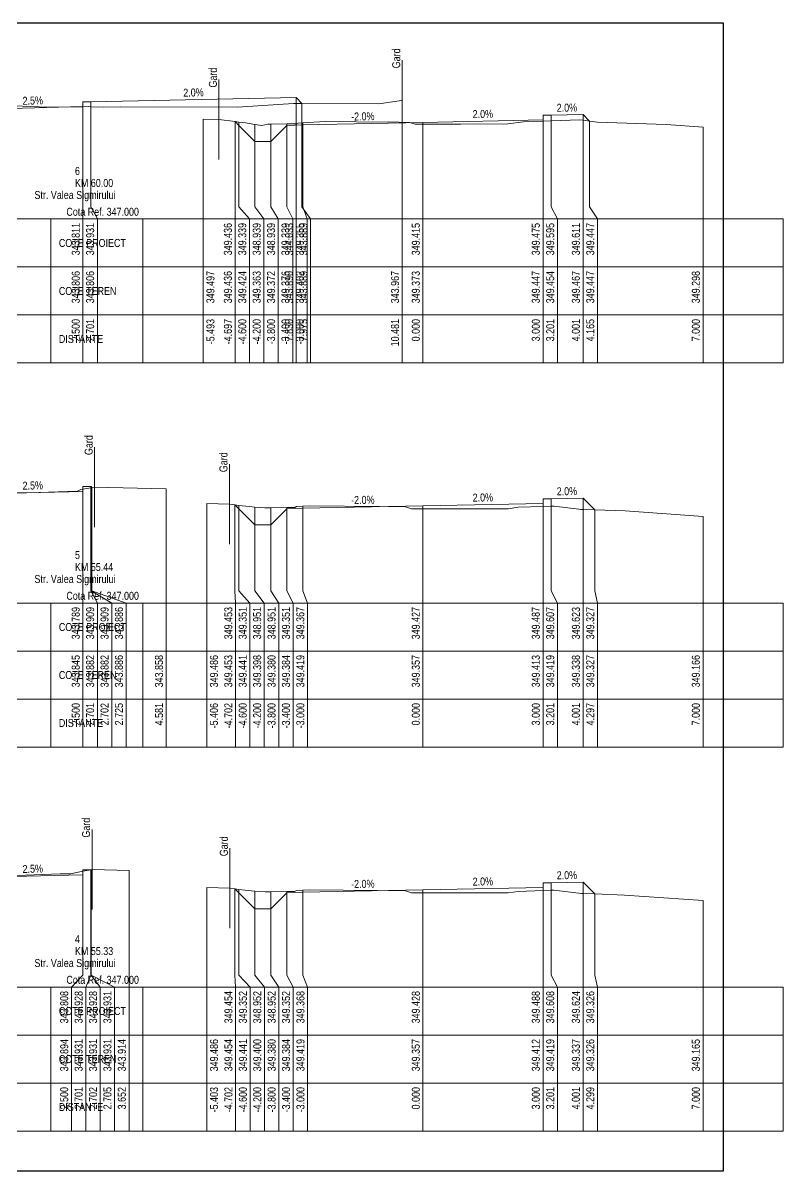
# Model space of a CAD drawing. Extents: x 1 to 634, y 0 to 594.
# Drawn here: x 67 to 86, y 0 to 28.7 of the extents above; entities that cross this region are included whole.
import ezdxf
from ezdxf.enums import TextEntityAlignment as Align

# ---------------------------------------------------------------- set-up
doc = ezdxf.new("R2010")
doc.units = 0
doc.header["$MEASUREMENT"] = 0
doc.layers.add('ARD-No Plot', color=1, linetype='Continuous', lineweight=0, plot=False)
for name, color, linetype, lineweight in [('Cartus', 7, 'Continuous', 0), ('DESIGN-TEXT', 7, 'Continuous', 0), ('EXISTING-TEXT', 7, 'Continuous', 0), ('LINES', 7, 'Continuous', 0), ('Text', 7, 'Continuous', 0), ('X-RL', 7, 'Continuous', 0), ('XPLOT-DESIGN', 5, 'Continuous', 0), ('XPLOT-EXISTING', 3, 'Continuous', 0), ('XPLOT-GRADE', 7, 'Continuous', 0), ('XPLOT-KM', 7, 'Continuous', 0), ('XPLOT-TITLE', 7, 'Continuous', 0)]:
    doc.layers.add(name, color=color, linetype=linetype, lineweight=lineweight)
doc.styles.add('$0$$0$Arial', font='arial.ttf', dxfattribs={"width": 0.8})
doc.styles.add('$1$$0$Arial', font='arial.ttf', dxfattribs={"width": 0.8})

# ---------------------------------------------------------------- blocks, each defined once
blk = doc.blocks.new('$0$$0$A3_TRANSV_ALIN_TIRENA')
at = {"layer": ''}
blk.add_lwpolyline([(0, 0), (0, 287), (345, 287), (345, 0)], close=True, dxfattribs=at)

msp = doc.modelspace()

# ---------------------------------------------------------------- linework, layer by layer
at = {"layer": 'LINES'}
for p, q in [((76.481, 27.767), (76.481, 25.767)), ((71.899, 27.285), (71.899, 25.285)), ((68.701, 24.1), (68.701, 26.731)), ((68.701, 24.1), (68.701, 26.731)), ((68.701, 24.1), (68.701, 26.731)), ((73.83, 24.1), (73.83, 26.833)), ((73.83, 24.1), (73.83, 26.833)), ((73.83, 24.1), (73.83, 26.833)), ((76.481, 24.1), (76.481, 26.767)), ((76.481, 24.1), (76.481, 26.767)), ((68.5, 24.1), (68.5, 26.611)), ((68.5, 24.1), (68.5, 26.611)), ((68.5, 24.1), (68.5, 26.611)), ((73.975, 24.1), (73.975, 26.689)), ((73.975, 24.1), (73.975, 26.689)), ((73.975, 24.1), (73.975, 26.689)), ((81.001, 24.1), (81.001, 26.411)), ((81.001, 24.1), (81.001, 26.411)), ((81.001, 24.1), (81.001, 26.411)), ((71.507, 24.1), (71.507, 26.297)), ((71.507, 24.1), (71.507, 26.297)), ((72.303, 24.1), (72.303, 26.236)), ((72.303, 24.1), (72.303, 26.236)), ((72.303, 24.1), (72.303, 26.236)), ((72.4, 24.1), (72.4, 26.224)), ((72.4, 24.1), (72.4, 26.224)), ((72.4, 24.1), (72.4, 26.224)), ((72.8, 24.1), (72.8, 26.163)), ((72.8, 24.1), (72.8, 26.163)), ((72.8, 24.1), (72.8, 26.163)), ((73.2, 24.1), (73.2, 26.172)), ((73.2, 24.1), (73.2, 26.172)), ((73.2, 24.1), (73.2, 26.172)), ((73.6, 24.1), (73.6, 26.176)), ((73.6, 24.1), (73.6, 26.176)), ((73.6, 24.1), (73.6, 26.176)), ((74, 24.1), (74, 26.202)), ((74, 24.1), (74, 26.202)), ((74, 24.1), (74, 26.202)), ((77, 24.1), (77, 26.215)), ((77, 24.1), (77, 26.215)), ((77, 24.1), (77, 26.215)), ((80, 24.1), (80, 26.275)), ((80, 24.1), (80, 26.275)), ((80, 24.1), (80, 26.275)), ((80.201, 24.1), (80.201, 26.395)), ((80.201, 24.1), (80.201, 26.395)), ((80.201, 24.1), (80.201, 26.395)), ((81.165, 24.1), (81.165, 26.247)), ((81.165, 24.1), (81.165, 26.247)), ((81.165, 24.1), (81.165, 26.247)), ((84, 24.1), (84, 26.098)), ((84, 24.1), (84, 26.098)), ((68.5, 23.8), (68.5, 24.1)), ((68.5, 23.8), (68.5, 24.1)), ((68.5, 23.8), (68.5, 24.1)), ((68.86, 23.8), (68.701, 24.1)), ((68.86, 23.8), (68.701, 24.1)), ((68.86, 23.8), (68.701, 24.1)), ((71.507, 23.8), (71.507, 24.1)), ((71.507, 23.8), (71.507, 24.1)), ((72.303, 23.8), (72.303, 24.1)), ((72.303, 23.8), (72.303, 24.1)), ((72.303, 23.8), (72.303, 24.1)), ((72.663, 23.8), (72.4, 24.1)), ((72.663, 23.8), (72.4, 24.1)), ((72.663, 23.8), (72.4, 24.1)), ((73.023, 23.8), (72.8, 24.1)), ((73.023, 23.8), (72.8, 24.1)), ((73.023, 23.8), (72.8, 24.1)), ((73.383, 23.8), (73.2, 24.1)), ((73.383, 23.8), (73.2, 24.1)), ((73.383, 23.8), (73.2, 24.1)), ((73.743, 23.8), (73.6, 24.1)), ((73.743, 23.8), (73.6, 24.1)), ((73.743, 23.8), (73.6, 24.1)), ((73.83, 23.8), (73.83, 24.1)), ((73.83, 23.8), (73.83, 24.1)), ((73.83, 23.8), (73.83, 24.1)), ((74.19, 23.8), (73.975, 24.1)), ((74.19, 23.8), (73.975, 24.1)), ((74.19, 23.8), (73.975, 24.1)), ((74.103, 23.8), (74, 24.1)), ((74.103, 23.8), (74, 24.1)), ((74.103, 23.8), (74, 24.1)), ((76.481, 23.8), (76.481, 24.1)), ((76.481, 23.8), (76.481, 24.1)), ((77, 23.8), (77, 24.1)), ((77, 23.8), (77, 24.1)), ((77, 23.8), (77, 24.1)), ((80, 23.8), (80, 24.1)), ((80, 23.8), (80, 24.1)), ((80, 23.8), (80, 24.1)), ((80.36, 23.8), (80.201, 24.1)), ((80.36, 23.8), (80.201, 24.1)), ((80.36, 23.8), (80.201, 24.1)), ((81.001, 23.8), (81.001, 24.1)), ((81.001, 23.8), (81.001, 24.1)), ((81.001, 23.8), (81.001, 24.1)), ((81.361, 23.8), (81.165, 24.1)), ((81.361, 23.8), (81.165, 24.1)), ((81.361, 23.8), (81.165, 24.1)), ((84, 23.8), (84, 24.1)), ((84, 23.8), (84, 24.1)), ((46, 23.8), (86, 23.8)), ((67.698, 22.6), (67.698, 23.8)), ((67.698, 23.8), (70, 23.8)), ((68.5, 20.2), (68.5, 23.8)), ((68.5, 20.2), (68.5, 23.8)), ((68.5, 20.2), (68.5, 23.8)), ((68.86, 20.2), (68.86, 23.8)), ((68.86, 20.2), (68.86, 23.8)), ((68.86, 20.2), (68.86, 23.8)), ((70, 20.2), (70, 23.8)), ((70, 23.8), (84, 23.8)), ((71.507, 20.2), (71.507, 23.8)), ((71.507, 20.2), (71.507, 23.8)), ((72.303, 20.2), (72.303, 23.8)), ((72.303, 20.2), (72.303, 23.8)), ((72.303, 20.2), (72.303, 23.8)), ((72.663, 20.2), (72.663, 23.8)), ((72.663, 20.2), (72.663, 23.8)), ((72.663, 20.2), (72.663, 23.8)), ((73.023, 20.2), (73.023, 23.8)), ((73.023, 20.2), (73.023, 23.8)), ((73.023, 20.2), (73.023, 23.8)), ((73.383, 20.2), (73.383, 23.8)), ((73.383, 20.2), (73.383, 23.8)), ((73.383, 20.2), (73.383, 23.8)), ((73.743, 20.2), (73.743, 23.8)), ((73.743, 20.2), (73.743, 23.8)), ((73.743, 20.2), (73.743, 23.8)), ((73.83, 20.2), (73.83, 23.8)), ((73.83, 20.2), (73.83, 23.8)), ((73.83, 20.2), (73.83, 23.8)), ((74.103, 20.2), (74.103, 23.8)), ((74.103, 20.2), (74.103, 23.8)), ((74.103, 20.2), (74.103, 23.8)), ((74.19, 20.2), (74.19, 23.8)), ((74.19, 20.2), (74.19, 23.8)), ((74.19, 20.2), (74.19, 23.8)), ((76.481, 20.2), (76.481, 23.8)), ((76.481, 20.2), (76.481, 23.8)), ((77, 20.2), (77, 23.8)), ((77, 20.2), (77, 23.8)), ((77, 20.2), (77, 23.8)), ((80, 20.2), (80, 23.8)), ((80, 20.2), (80, 23.8)), ((80, 20.2), (80, 23.8)), ((80.36, 20.2), (80.36, 23.8)), ((80.36, 20.2), (80.36, 23.8)), ((80.36, 20.2), (80.36, 23.8)), ((81.001, 20.2), (81.001, 23.8)), ((81.001, 20.2), (81.001, 23.8)), ((81.001, 20.2), (81.001, 23.8)), ((81.361, 20.2), (81.361, 23.8)), ((81.361, 20.2), (81.361, 23.8)), ((81.361, 20.2), (81.361, 23.8)), ((84, 20.2), (84, 23.8)), ((84, 20.2), (84, 23.8)), ((84, 20.2), (84, 23.8)), ((86, 20.2), (86, 23.8)), ((46, 22.6), (86, 22.6)), ((67.698, 21.4), (67.698, 22.6)), ((67.698, 22.6), (70, 22.6)), ((70, 22.6), (67.698, 22.6)), ((70, 22.6), (84, 22.6)), ((46, 21.4), (86, 21.4)), ((67.698, 20.2), (67.698, 21.4)), ((67.698, 21.4), (70, 21.4)), ((70, 21.4), (67.698, 21.4)), ((70, 21.4), (84, 21.4)), ((46, 20.2), (86, 20.2)), ((70, 20.2), (67.698, 20.2)), ((70, 20.2), (84, 20.2)), ((68.793, 18.098), (68.793, 16.098)), ((72.162, 17.67), (72.162, 15.67)), ((68.5, 14.5), (68.5, 17.045)), ((68.5, 14.5), (68.5, 17.045)), ((68.5, 14.5), (68.5, 17.045)), ((68.701, 14.5), (68.701, 17.109)), ((68.701, 14.5), (68.701, 17.109)), ((68.701, 14.5), (68.701, 17.109)), ((68.702, 14.5), (68.702, 17.109)), ((68.702, 14.5), (68.702, 17.109)), ((68.702, 14.5), (68.702, 17.109)), ((68.725, 14.5), (68.725, 17.086)), ((68.725, 14.5), (68.725, 17.086)), ((68.725, 14.5), (68.725, 17.086)), ((70.581, 14.5), (70.581, 17.058)), ((70.581, 14.5), (70.581, 17.058)), ((71.594, 14.5), (71.594, 16.686)), ((71.594, 14.5), (71.594, 16.686)), ((72.298, 14.5), (72.298, 16.653)), ((72.298, 14.5), (72.298, 16.653)), ((72.298, 14.5), (72.298, 16.653)), ((80, 14.5), (80, 16.687)), ((80, 14.5), (80, 16.687)), ((80, 14.5), (80, 16.687)), ((80.201, 14.5), (80.201, 16.807)), ((80.201, 14.5), (80.201, 16.807)), ((80.201, 14.5), (80.201, 16.807)), ((81.001, 14.5), (81.001, 16.823)), ((81.001, 14.5), (81.001, 16.823)), ((81.001, 14.5), (81.001, 16.823)), ((72.4, 14.5), (72.4, 16.641)), ((72.4, 14.5), (72.4, 16.641)), ((72.4, 14.5), (72.4, 16.641)), ((72.8, 14.5), (72.8, 16.598)), ((72.8, 14.5), (72.8, 16.598)), ((72.8, 14.5), (72.8, 16.598)), ((73.2, 14.5), (73.2, 16.58)), ((73.2, 14.5), (73.2, 16.58)), ((73.2, 14.5), (73.2, 16.58)), ((73.6, 14.5), (73.6, 16.584)), ((73.6, 14.5), (73.6, 16.584)), ((73.6, 14.5), (73.6, 16.584)), ((74, 14.5), (74, 16.619)), ((74, 14.5), (74, 16.619)), ((74, 14.5), (74, 16.619)), ((77, 14.5), (77, 16.627)), ((77, 14.5), (77, 16.627)), ((77, 14.5), (77, 16.627)), ((81.297, 14.5), (81.297, 16.527)), ((81.297, 14.5), (81.297, 16.527)), ((81.297, 14.5), (81.297, 16.527)), ((84, 14.5), (84, 16.366)), ((84, 14.5), (84, 16.366)), ((68.5, 14.2), (68.5, 14.5)), ((68.5, 14.2), (68.5, 14.5)), ((68.5, 14.2), (68.5, 14.5)), ((68.86, 14.2), (68.701, 14.5)), ((68.86, 14.2), (68.701, 14.5)), ((68.86, 14.2), (68.701, 14.5)), ((69.22, 14.2), (68.702, 14.5)), ((69.22, 14.2), (68.702, 14.5)), ((69.22, 14.2), (68.702, 14.5)), ((69.58, 14.2), (68.725, 14.5)), ((69.58, 14.2), (68.725, 14.5)), ((69.58, 14.2), (68.725, 14.5)), ((70.581, 14.2), (70.581, 14.5)), ((70.581, 14.2), (70.581, 14.5)), ((71.594, 14.2), (71.594, 14.5)), ((71.594, 14.2), (71.594, 14.5)), ((72.314, 14.2), (72.298, 14.5)), ((72.314, 14.2), (72.298, 14.5)), ((72.314, 14.2), (72.298, 14.5)), ((72.674, 14.2), (72.4, 14.5)), ((72.674, 14.2), (72.4, 14.5)), ((72.674, 14.2), (72.4, 14.5)), ((73.034, 14.2), (72.8, 14.5)), ((73.034, 14.2), (72.8, 14.5)), ((73.034, 14.2), (72.8, 14.5)), ((73.394, 14.2), (73.2, 14.5)), ((73.394, 14.2), (73.2, 14.5)), ((73.394, 14.2), (73.2, 14.5)), ((73.754, 14.2), (73.6, 14.5)), ((73.754, 14.2), (73.6, 14.5)), ((73.754, 14.2), (73.6, 14.5)), ((74.114, 14.2), (74, 14.5)), ((74.114, 14.2), (74, 14.5)), ((74.114, 14.2), (74, 14.5)), ((77, 14.2), (77, 14.5)), ((77, 14.2), (77, 14.5)), ((77, 14.2), (77, 14.5)), ((80, 14.2), (80, 14.5)), ((80, 14.2), (80, 14.5)), ((80, 14.2), (80, 14.5)), ((80.36, 14.2), (80.201, 14.5)), ((80.36, 14.2), (80.201, 14.5)), ((80.36, 14.2), (80.201, 14.5)), ((81.001, 14.2), (81.001, 14.5)), ((81.001, 14.2), (81.001, 14.5)), ((81.001, 14.2), (81.001, 14.5)), ((81.361, 14.2), (81.297, 14.5)), ((81.361, 14.2), (81.297, 14.5)), ((81.361, 14.2), (81.297, 14.5)), ((84, 14.2), (84, 14.5)), ((84, 14.2), (84, 14.5)), ((46, 14.2), (86, 14.2)), ((67.698, 13), (67.698, 14.2)), ((67.698, 14.2), (70, 14.2)), ((68.5, 10.6), (68.5, 14.2)), ((68.5, 10.6), (68.5, 14.2)), ((68.5, 10.6), (68.5, 14.2)), ((68.86, 10.6), (68.86, 14.2)), ((68.86, 10.6), (68.86, 14.2)), ((68.86, 10.6), (68.86, 14.2)), ((69.22, 10.6), (69.22, 14.2)), ((69.22, 10.6), (69.22, 14.2)), ((69.22, 10.6), (69.22, 14.2)), ((69.58, 10.6), (69.58, 14.2)), ((69.58, 10.6), (69.58, 14.2)), ((69.58, 10.6), (69.58, 14.2)), ((70, 10.6), (70, 14.2)), ((70, 14.2), (84, 14.2)), ((70.581, 10.6), (70.581, 14.2)), ((70.581, 10.6), (70.581, 14.2)), ((71.594, 10.6), (71.594, 14.2)), ((71.594, 10.6), (71.594, 14.2)), ((72.314, 10.6), (72.314, 14.2)), ((72.314, 10.6), (72.314, 14.2)), ((72.314, 10.6), (72.314, 14.2)), ((72.674, 10.6), (72.674, 14.2)), ((72.674, 10.6), (72.674, 14.2)), ((72.674, 10.6), (72.674, 14.2)), ((73.034, 10.6), (73.034, 14.2)), ((73.034, 10.6), (73.034, 14.2)), ((73.034, 10.6), (73.034, 14.2)), ((73.394, 10.6), (73.394, 14.2)), ((73.394, 10.6), (73.394, 14.2)), ((73.394, 10.6), (73.394, 14.2)), ((73.754, 10.6), (73.754, 14.2)), ((73.754, 10.6), (73.754, 14.2)), ((73.754, 10.6), (73.754, 14.2)), ((74.114, 10.6), (74.114, 14.2)), ((74.114, 10.6), (74.114, 14.2)), ((74.114, 10.6), (74.114, 14.2)), ((77, 10.6), (77, 14.2)), ((77, 10.6), (77, 14.2)), ((77, 10.6), (77, 14.2)), ((80, 10.6), (80, 14.2)), ((80, 10.6), (80, 14.2)), ((80, 10.6), (80, 14.2)), ((80.36, 10.6), (80.36, 14.2)), ((80.36, 10.6), (80.36, 14.2)), ((80.36, 10.6), (80.36, 14.2)), ((81.001, 10.6), (81.001, 14.2)), ((81.001, 10.6), (81.001, 14.2)), ((81.001, 10.6), (81.001, 14.2)), ((81.361, 10.6), (81.361, 14.2)), ((81.361, 10.6), (81.361, 14.2)), ((81.361, 10.6), (81.361, 14.2)), ((84, 10.6), (84, 14.2)), ((84, 10.6), (84, 14.2)), ((84, 10.6), (84, 14.2)), ((86, 10.6), (86, 14.2)), ((46, 13), (86, 13)), ((67.698, 11.8), (67.698, 13)), ((67.698, 13), (70, 13)), ((70, 13), (67.698, 13)), ((70, 13), (84, 13)), ((46, 11.8), (86, 11.8)), ((67.698, 10.6), (67.698, 11.8)), ((67.698, 11.8), (70, 11.8)), ((70, 11.8), (67.698, 11.8)), ((70, 11.8), (84, 11.8)), ((46, 10.6), (86, 10.6)), ((70, 10.6), (67.698, 10.6)), ((70, 10.6), (84, 10.6)), ((68.727, 8.535), (68.727, 6.535)), ((72.171, 8.069), (72.171, 6.069)), ((68.5, 4.9), (68.5, 7.494)), ((68.5, 4.9), (68.5, 7.494)), ((68.5, 4.9), (68.5, 7.494)), ((68.701, 4.9), (68.701, 7.531)), ((68.701, 4.9), (68.701, 7.531)), ((68.701, 4.9), (68.701, 7.531)), ((68.702, 4.9), (68.702, 7.531)), ((68.702, 4.9), (68.702, 7.531)), ((68.702, 4.9), (68.702, 7.531)), ((68.705, 4.9), (68.705, 7.531)), ((68.705, 4.9), (68.705, 7.531)), ((68.705, 4.9), (68.705, 7.531)), ((69.652, 4.9), (69.652, 7.514)), ((69.652, 4.9), (69.652, 7.514)), ((80.201, 4.9), (80.201, 7.208)), ((80.201, 4.9), (80.201, 7.208)), ((80.201, 4.9), (80.201, 7.208)), ((81.001, 4.9), (81.001, 7.224)), ((81.001, 4.9), (81.001, 7.224)), ((81.001, 4.9), (81.001, 7.224)), ((71.597, 4.9), (71.597, 7.086)), ((71.597, 4.9), (71.597, 7.086)), ((72.298, 4.9), (72.298, 7.054)), ((72.298, 4.9), (72.298, 7.054)), ((72.298, 4.9), (72.298, 7.054)), ((72.4, 4.9), (72.4, 7.041)), ((72.4, 4.9), (72.4, 7.041)), ((72.4, 4.9), (72.4, 7.041)), ((72.8, 4.9), (72.8, 7)), ((72.8, 4.9), (72.8, 7)), ((72.8, 4.9), (72.8, 7)), ((73.2, 4.9), (73.2, 6.98)), ((73.2, 4.9), (73.2, 6.98)), ((73.2, 4.9), (73.2, 6.98)), ((73.6, 4.9), (73.6, 6.984)), ((73.6, 4.9), (73.6, 6.984)), ((73.6, 4.9), (73.6, 6.984)), ((74, 4.9), (74, 7.019)), ((74, 4.9), (74, 7.019)), ((74, 4.9), (74, 7.019)), ((77, 4.9), (77, 7.028)), ((77, 4.9), (77, 7.028)), ((77, 4.9), (77, 7.028)), ((80, 4.9), (80, 7.088)), ((80, 4.9), (80, 7.088)), ((80, 4.9), (80, 7.088)), ((81.299, 4.9), (81.299, 6.926)), ((81.299, 4.9), (81.299, 6.926)), ((81.299, 4.9), (81.299, 6.926)), ((84, 4.9), (84, 6.765)), ((84, 4.9), (84, 6.765)), ((68.212, 4.6), (68.5, 4.9)), ((68.212, 4.6), (68.5, 4.9)), ((68.212, 4.6), (68.5, 4.9)), ((68.572, 4.6), (68.701, 4.9)), ((68.572, 4.6), (68.701, 4.9)), ((68.572, 4.6), (68.701, 4.9)), ((68.932, 4.6), (68.702, 4.9)), ((68.932, 4.6), (68.702, 4.9)), ((68.932, 4.6), (68.702, 4.9)), ((69.292, 4.6), (68.705, 4.9)), ((69.292, 4.6), (68.705, 4.9)), ((69.292, 4.6), (68.705, 4.9)), ((69.652, 4.6), (69.652, 4.9)), ((69.652, 4.6), (69.652, 4.9)), ((71.597, 4.6), (71.597, 4.9)), ((71.597, 4.6), (71.597, 4.9)), ((72.317, 4.6), (72.298, 4.9)), ((72.317, 4.6), (72.298, 4.9)), ((72.317, 4.6), (72.298, 4.9)), ((72.677, 4.6), (72.4, 4.9)), ((72.677, 4.6), (72.4, 4.9)), ((72.677, 4.6), (72.4, 4.9)), ((73.037, 4.6), (72.8, 4.9)), ((73.037, 4.6), (72.8, 4.9)), ((73.037, 4.6), (72.8, 4.9)), ((73.397, 4.6), (73.2, 4.9)), ((73.397, 4.6), (73.2, 4.9)), ((73.397, 4.6), (73.2, 4.9)), ((73.757, 4.6), (73.6, 4.9)), ((73.757, 4.6), (73.6, 4.9)), ((73.757, 4.6), (73.6, 4.9)), ((74.117, 4.6), (74, 4.9)), ((74.117, 4.6), (74, 4.9)), ((74.117, 4.6), (74, 4.9)), ((77, 4.6), (77, 4.9)), ((77, 4.6), (77, 4.9)), ((77, 4.6), (77, 4.9)), ((80, 4.6), (80, 4.9)), ((80, 4.6), (80, 4.9)), ((80, 4.6), (80, 4.9)), ((80.36, 4.6), (80.201, 4.9)), ((80.36, 4.6), (80.201, 4.9)), ((80.36, 4.6), (80.201, 4.9)), ((81.001, 4.6), (81.001, 4.9)), ((81.001, 4.6), (81.001, 4.9)), ((81.001, 4.6), (81.001, 4.9)), ((81.361, 4.6), (81.299, 4.9)), ((81.361, 4.6), (81.299, 4.9)), ((81.361, 4.6), (81.299, 4.9)), ((84, 4.6), (84, 4.9)), ((84, 4.6), (84, 4.9)), ((46, 4.6), (86, 4.6)), ((67.698, 3.4), (67.698, 4.6)), ((67.698, 4.6), (70, 4.6)), ((68.212, 1), (68.212, 4.6)), ((68.212, 1), (68.212, 4.6)), ((68.212, 1), (68.212, 4.6)), ((68.572, 1), (68.572, 4.6)), ((68.572, 1), (68.572, 4.6)), ((68.572, 1), (68.572, 4.6)), ((68.932, 1), (68.932, 4.6)), ((68.932, 1), (68.932, 4.6)), ((68.932, 1), (68.932, 4.6)), ((69.292, 1), (69.292, 4.6)), ((69.292, 1), (69.292, 4.6)), ((69.292, 1), (69.292, 4.6)), ((69.652, 1), (69.652, 4.6)), ((69.652, 1), (69.652, 4.6)), ((70, 1), (70, 4.6)), ((70, 4.6), (84, 4.6)), ((71.597, 1), (71.597, 4.6)), ((71.597, 1), (71.597, 4.6)), ((72.317, 1), (72.317, 4.6)), ((72.317, 1), (72.317, 4.6)), ((72.317, 1), (72.317, 4.6)), ((72.677, 1), (72.677, 4.6)), ((72.677, 1), (72.677, 4.6)), ((72.677, 1), (72.677, 4.6)), ((73.037, 1), (73.037, 4.6)), ((73.037, 1), (73.037, 4.6)), ((73.037, 1), (73.037, 4.6)), ((73.397, 1), (73.397, 4.6)), ((73.397, 1), (73.397, 4.6)), ((73.397, 1), (73.397, 4.6)), ((73.757, 1), (73.757, 4.6)), ((73.757, 1), (73.757, 4.6)), ((73.757, 1), (73.757, 4.6)), ((74.117, 1), (74.117, 4.6)), ((74.117, 1), (74.117, 4.6)), ((74.117, 1), (74.117, 4.6)), ((77, 1), (77, 4.6)), ((77, 1), (77, 4.6)), ((77, 1), (77, 4.6)), ((80, 1), (80, 4.6)), ((80, 1), (80, 4.6)), ((80, 1), (80, 4.6)), ((80.36, 1), (80.36, 4.6)), ((80.36, 1), (80.36, 4.6)), ((80.36, 1), (80.36, 4.6)), ((81.001, 1), (81.001, 4.6)), ((81.001, 1), (81.001, 4.6)), ((81.001, 1), (81.001, 4.6)), ((81.361, 1), (81.361, 4.6)), ((81.361, 1), (81.361, 4.6)), ((81.361, 1), (81.361, 4.6)), ((84, 1), (84, 4.6)), ((84, 1), (84, 4.6)), ((84, 1), (84, 4.6)), ((86, 1), (86, 4.6)), ((46, 3.4), (86, 3.4)), ((67.698, 2.2), (67.698, 3.4)), ((67.698, 3.4), (70, 3.4)), ((70, 3.4), (67.698, 3.4)), ((70, 3.4), (84, 3.4)), ((46, 2.2), (86, 2.2)), ((67.698, 1), (67.698, 2.2)), ((67.698, 2.2), (70, 2.2)), ((70, 2.2), (67.698, 2.2)), ((70, 2.2), (84, 2.2)), ((46, 1), (86, 1)), ((70, 1), (67.698, 1)), ((70, 1), (84, 1))]:
    msp.add_line(p, q, dxfattribs=at)
at = {"layer": 'XPLOT-DESIGN'}
for p, q in [((68.5, 26.611), (68.501, 26.731)), ((68.501, 26.731), (68.701, 26.731)), ((68.701, 26.731), (73.83, 26.833)), ((73.83, 26.833), (73.975, 26.689)), ((66, 26.548), (68.5, 26.611)), ((80.201, 26.395), (81.001, 26.411)), ((81.001, 26.411), (81.165, 26.247)), ((72.303, 26.236), (72.4, 26.139)), ((72.4, 26.139), (72.8, 25.739)), ((73.2, 25.739), (73.6, 26.139)), ((73.6, 26.139), (74, 26.155)), ((74, 26.155), (77, 26.215)), ((77, 26.215), (80, 26.275)), ((80, 26.275), (80.001, 26.395)), ((80.001, 26.395), (80.201, 26.395)), ((72.8, 25.739), (73.2, 25.739)), ((66, 16.927), (68.5, 16.989)), ((68.5, 16.989), (68.501, 17.109)), ((68.501, 17.109), (68.701, 17.109)), ((68.701, 17.109), (68.702, 17.109)), ((68.702, 17.109), (68.725, 17.086)), ((72.298, 16.653), (72.4, 16.551)), ((77, 16.627), (80, 16.687)), ((80, 16.687), (80.001, 16.807)), ((80.001, 16.807), (80.201, 16.807)), ((80.201, 16.807), (81.001, 16.823)), ((81.001, 16.823), (81.297, 16.527)), ((72.4, 16.551), (72.8, 16.151)), ((73.2, 16.151), (73.6, 16.551)), ((73.6, 16.551), (74, 16.567)), ((74, 16.567), (77, 16.627)), ((72.8, 16.151), (73.2, 16.151)), ((68.5, 7.408), (68.501, 7.528)), ((68.501, 7.528), (68.701, 7.528)), ((68.701, 7.528), (68.702, 7.528)), ((68.702, 7.528), (68.705, 7.531)), ((66, 7.346), (68.5, 7.408)), ((80, 7.088), (80.001, 7.208)), ((80.001, 7.208), (80.201, 7.208)), ((80.201, 7.208), (81.001, 7.224)), ((81.001, 7.224), (81.299, 6.926)), ((72.298, 7.054), (72.4, 6.952)), ((72.4, 6.952), (72.8, 6.552)), ((73.2, 6.552), (73.6, 6.952)), ((73.6, 6.952), (74, 6.968)), ((74, 6.968), (77, 7.028)), ((77, 7.028), (80, 7.088)), ((72.8, 6.552), (73.2, 6.552))]:
    msp.add_line(p, q, dxfattribs=at)
at = {"layer": 'XPLOT-EXISTING'}
for p, q in [((75.893, 26.678), (76.46, 26.763)), ((76.46, 26.763), (76.481, 26.767)), ((66.772, 26.628), (67.619, 26.593)), ((67.619, 26.593), (68.5, 26.606)), ((68.5, 26.606), (68.637, 26.608)), ((68.637, 26.608), (68.701, 26.606)), ((68.701, 26.606), (69.008, 26.598)), ((69.008, 26.598), (69.441, 26.603)), ((69.441, 26.603), (72.362, 26.599)), ((72.362, 26.599), (73.76, 26.69)), ((73.76, 26.69), (73.83, 26.69)), ((73.83, 26.69), (73.975, 26.689)), ((73.975, 26.689), (75.893, 26.678)), ((71.507, 26.297), (71.899, 26.285)), ((71.899, 26.285), (72.303, 26.236)), ((72.303, 26.236), (72.4, 26.224)), ((72.4, 26.224), (72.561, 26.205)), ((72.561, 26.205), (72.8, 26.163)), ((72.8, 26.163), (72.974, 26.133)), ((72.974, 26.133), (73.119, 26.172)), ((73.119, 26.172), (73.2, 26.172)), ((73.2, 26.172), (73.6, 26.176)), ((73.6, 26.176), (73.849, 26.178)), ((73.849, 26.178), (73.88, 26.195)), ((73.88, 26.195), (74, 26.202)), ((74, 26.202), (74.556, 26.235)), ((74.556, 26.235), (76.115, 26.224)), ((76.115, 26.224), (76.136, 26.231)), ((76.136, 26.231), (76.67, 26.213)), ((76.67, 26.213), (76.803, 26.174)), ((76.803, 26.174), (77, 26.173)), ((77, 26.173), (77, 26.173)), ((77, 26.173), (77.935, 26.17)), ((77.935, 26.17), (79.12, 26.176)), ((79.12, 26.176), (79.513, 26.231)), ((79.513, 26.231), (80, 26.247)), ((80, 26.247), (80.201, 26.254)), ((80.201, 26.254), (80.91, 26.278)), ((80.91, 26.278), (81.001, 26.267)), ((81.001, 26.267), (81.165, 26.247)), ((81.165, 26.247), (81.358, 26.224)), ((81.358, 26.224), (83.078, 26.162)), ((83.078, 26.162), (84, 26.098)), ((84, 26.098), (84, 26.098)), ((66.836, 16.954), (67.396, 16.963)), ((67.396, 16.963), (68.367, 16.998)), ((68.367, 16.998), (68.445, 17.035)), ((68.445, 17.035), (68.5, 17.045)), ((68.5, 17.045), (68.701, 17.082)), ((68.701, 17.082), (68.702, 17.082)), ((68.702, 17.082), (68.725, 17.086)), ((68.725, 17.086), (68.793, 17.098)), ((68.793, 17.098), (70.581, 17.058)), ((71.594, 16.686), (72.162, 16.67)), ((72.162, 16.67), (72.298, 16.653)), ((72.298, 16.653), (72.4, 16.641)), ((72.4, 16.641), (72.651, 16.61)), ((72.651, 16.61), (72.8, 16.598)), ((72.8, 16.598), (73.044, 16.579)), ((73.044, 16.579), (73.2, 16.58)), ((73.2, 16.58), (73.6, 16.584)), ((73.6, 16.584), (73.794, 16.586)), ((73.794, 16.586), (73.838, 16.609)), ((73.838, 16.609), (74, 16.619)), ((74, 16.619), (74.169, 16.629)), ((74.169, 16.629), (75.911, 16.616)), ((75.911, 16.616), (76.564, 16.602)), ((76.564, 16.602), (76.715, 16.558)), ((76.715, 16.558), (77, 16.557)), ((77, 16.557), (77, 16.557)), ((77, 16.557), (78.364, 16.553)), ((78.364, 16.553), (79.126, 16.556)), ((79.126, 16.556), (79.379, 16.592)), ((79.379, 16.592), (80, 16.613)), ((80, 16.613), (80.201, 16.619)), ((80.201, 16.619), (80.278, 16.622)), ((80.278, 16.622), (80.966, 16.539)), ((80.966, 16.539), (81.001, 16.538)), ((81.001, 16.538), (81.297, 16.527)), ((81.297, 16.527), (82.052, 16.5)), ((82.052, 16.5), (84, 16.366)), ((84, 16.366), (84, 16.366)), ((68.185, 7.426), (68.38, 7.473)), ((68.38, 7.473), (68.5, 7.494)), ((68.5, 7.494), (68.701, 7.531)), ((68.701, 7.531), (68.702, 7.531)), ((68.702, 7.531), (68.705, 7.531)), ((68.705, 7.531), (68.727, 7.535)), ((68.727, 7.535), (69.652, 7.514)), ((66.627, 7.381), (67.928, 7.428)), ((67.928, 7.428), (68.185, 7.426)), ((71.597, 7.086), (72.171, 7.069)), ((72.171, 7.069), (72.298, 7.054)), ((72.298, 7.054), (72.4, 7.041)), ((72.4, 7.041), (72.631, 7.013)), ((72.631, 7.013), (72.8, 7)), ((72.8, 7), (73.056, 6.979)), ((73.056, 6.979), (73.2, 6.98)), ((73.2, 6.98), (73.6, 6.984)), ((73.6, 6.984), (73.792, 6.986)), ((73.792, 6.986), (73.836, 7.009)), ((73.836, 7.009), (74, 7.019)), ((74, 7.019), (74.157, 7.029)), ((74.157, 7.029), (75.852, 7.017)), ((75.852, 7.017), (76.564, 7.001)), ((76.564, 7.001), (76.713, 6.957)), ((76.713, 6.957), (77, 6.957)), ((77, 6.957), (77, 6.957)), ((77, 6.957), (78.373, 6.953)), ((78.373, 6.953), (79.127, 6.956)), ((79.127, 6.956), (79.377, 6.991)), ((79.377, 6.991), (80, 7.012)), ((80, 7.012), (80.201, 7.019)), ((80.201, 7.019), (80.268, 7.021)), ((80.268, 7.021), (80.96, 6.938)), ((80.96, 6.938), (81.001, 6.937)), ((81.001, 6.937), (81.299, 6.926)), ((81.299, 6.926), (82.04, 6.899)), ((82.04, 6.899), (84, 6.765)), ((84, 6.765), (84, 6.765))]:
    msp.add_line(p, q, dxfattribs=at)

# ---------------------------------------------------------------- block references
at = {"layer": 'Cartus', "xscale": 0.1, "yscale": 0.1, "zscale": 0.1}
msp.add_blockref('$0$$0$A3_TRANSV_ALIN_TIRENA', (50, 0), dxfattribs=at)

# ---------------------------------------------------------------- texts
at = {"layer": 'ARD-No Plot', "style": '$1$$0$Arial', "width": 0.8}
for p in [(68.3, 24.3), (68.3, 14.7), (68.3, 5.1)]:
    msp.add_text('Str. Valea Sigmirului', height=0.2, dxfattribs=at).set_placement(p, align=Align.CENTER)
at = {"layer": 'DESIGN-TEXT', "width": 0.8}
for s, style, p in [('343.811', '$0$$0$Arial', (68.42, 23.7)), ('343.931', '$0$$0$Arial', (68.78, 23.7)), ('349.436', '$1$$0$Arial', (72.223, 23.7)), ('349.339', '$1$$0$Arial', (72.583, 23.7)), ('348.939', '$1$$0$Arial', (72.943, 23.7)), ('348.939', '$1$$0$Arial', (73.303, 23.7)), ('349.339', '$1$$0$Arial', (73.663, 23.7)), ('344.033', '$0$$0$Arial', (73.75, 23.7)), ('349.355', '$1$$0$Arial', (74.023, 23.7)), ('343.889', '$0$$0$Arial', (74.11, 23.7)), ('349.415', '$1$$0$Arial', (76.92, 23.7)), ('349.475', '$1$$0$Arial', (79.92, 23.7)), ('349.595', '$1$$0$Arial', (80.28, 23.7)), ('349.611', '$1$$0$Arial', (80.921, 23.7)), ('349.447', '$1$$0$Arial', (81.281, 23.7)), ('343.789', '$0$$0$Arial', (68.42, 14.1)), ('343.909', '$0$$0$Arial', (68.78, 14.1)), ('343.909', '$0$$0$Arial', (69.14, 14.1)), ('343.886', '$0$$0$Arial', (69.5, 14.1)), ('349.453', '$1$$0$Arial', (72.234, 14.1)), ('349.351', '$1$$0$Arial', (72.594, 14.1)), ('348.951', '$1$$0$Arial', (72.954, 14.1)), ('348.951', '$1$$0$Arial', (73.314, 14.1)), ('349.351', '$1$$0$Arial', (73.674, 14.1)), ('349.367', '$1$$0$Arial', (74.034, 14.1)), ('349.427', '$1$$0$Arial', (76.92, 14.1)), ('349.487', '$1$$0$Arial', (79.92, 14.1)), ('349.607', '$1$$0$Arial', (80.28, 14.1)), ('349.623', '$1$$0$Arial', (80.921, 14.1)), ('349.327', '$1$$0$Arial', (81.281, 14.1)), ('343.808', '$0$$0$Arial', (68.132, 4.5)), ('343.928', '$0$$0$Arial', (68.492, 4.5)), ('343.928', '$0$$0$Arial', (68.852, 4.5)), ('343.931', '$0$$0$Arial', (69.212, 4.5)), ('349.454', '$1$$0$Arial', (72.237, 4.5)), ('349.352', '$1$$0$Arial', (72.597, 4.5)), ('348.952', '$1$$0$Arial', (72.957, 4.5)), ('348.952', '$1$$0$Arial', (73.317, 4.5)), ('349.352', '$1$$0$Arial', (73.677, 4.5)), ('349.368', '$1$$0$Arial', (74.037, 4.5)), ('349.428', '$1$$0$Arial', (76.92, 4.5)), ('349.488', '$1$$0$Arial', (79.92, 4.5)), ('349.608', '$1$$0$Arial', (80.28, 4.5)), ('349.624', '$1$$0$Arial', (80.921, 4.5)), ('349.326', '$1$$0$Arial', (81.281, 4.5))]:
    msp.add_text(s, height=0.2, rotation=90, dxfattribs=dict(at, style=style)).set_placement(p, align=Align.RIGHT)
at = {"layer": 'EXISTING-TEXT', "width": 0.8}
for s, style, p in [('343.806', '$0$$0$Arial', (68.42, 22.5)), ('343.806', '$0$$0$Arial', (68.78, 22.5)), ('349.497', '$1$$0$Arial', (71.787, 22.5)), ('349.436', '$1$$0$Arial', (72.223, 22.5)), ('349.424', '$1$$0$Arial', (72.583, 22.5)), ('349.363', '$1$$0$Arial', (72.943, 22.5)), ('349.372', '$1$$0$Arial', (73.303, 22.5)), ('349.376', '$1$$0$Arial', (73.663, 22.5)), ('343.890', '$0$$0$Arial', (73.75, 22.5)), ('349.402', '$1$$0$Arial', (74.023, 22.5)), ('343.889', '$0$$0$Arial', (74.11, 22.5)), ('343.967', '$0$$0$Arial', (76.401, 22.5)), ('349.373', '$1$$0$Arial', (76.92, 22.5)), ('349.373', '$1$$0$Arial', (76.92, 22.5)), ('349.447', '$1$$0$Arial', (79.92, 22.5)), ('349.454', '$1$$0$Arial', (80.28, 22.5)), ('349.467', '$1$$0$Arial', (80.921, 22.5)), ('349.447', '$1$$0$Arial', (81.281, 22.5)), ('349.298', '$1$$0$Arial', (83.92, 22.5)), ('349.298', '$1$$0$Arial', (83.92, 22.5)), ('343.845', '$0$$0$Arial', (68.42, 12.9)), ('343.882', '$0$$0$Arial', (68.78, 12.9)), ('343.882', '$0$$0$Arial', (69.14, 12.9)), ('343.886', '$0$$0$Arial', (69.5, 12.9)), ('343.858', '$0$$0$Arial', (70.501, 12.9)), ('349.486', '$1$$0$Arial', (71.874, 12.9)), ('349.453', '$1$$0$Arial', (72.234, 12.9)), ('349.441', '$1$$0$Arial', (72.594, 12.9)), ('349.398', '$1$$0$Arial', (72.954, 12.9)), ('349.380', '$1$$0$Arial', (73.314, 12.9)), ('349.384', '$1$$0$Arial', (73.674, 12.9)), ('349.419', '$1$$0$Arial', (74.034, 12.9)), ('349.357', '$1$$0$Arial', (76.92, 12.9)), ('349.357', '$1$$0$Arial', (76.92, 12.9)), ('349.413', '$1$$0$Arial', (79.92, 12.9)), ('349.419', '$1$$0$Arial', (80.28, 12.9)), ('349.338', '$1$$0$Arial', (80.921, 12.9)), ('349.327', '$1$$0$Arial', (81.281, 12.9)), ('349.166', '$1$$0$Arial', (83.92, 12.9)), ('349.166', '$1$$0$Arial', (83.92, 12.9)), ('343.894', '$0$$0$Arial', (68.132, 3.3)), ('343.931', '$0$$0$Arial', (68.492, 3.3)), ('343.931', '$0$$0$Arial', (68.852, 3.3)), ('343.931', '$0$$0$Arial', (69.212, 3.3)), ('343.914', '$0$$0$Arial', (69.572, 3.3)), ('349.486', '$1$$0$Arial', (71.877, 3.3)), ('349.454', '$1$$0$Arial', (72.237, 3.3)), ('349.441', '$1$$0$Arial', (72.597, 3.3)), ('349.400', '$1$$0$Arial', (72.957, 3.3)), ('349.380', '$1$$0$Arial', (73.317, 3.3)), ('349.384', '$1$$0$Arial', (73.677, 3.3)), ('349.419', '$1$$0$Arial', (74.037, 3.3)), ('349.357', '$1$$0$Arial', (76.92, 3.3)), ('349.357', '$1$$0$Arial', (76.92, 3.3)), ('349.412', '$1$$0$Arial', (79.92, 3.3)), ('349.419', '$1$$0$Arial', (80.28, 3.3)), ('349.337', '$1$$0$Arial', (80.921, 3.3)), ('349.326', '$1$$0$Arial', (81.281, 3.3)), ('349.165', '$1$$0$Arial', (83.92, 3.3)), ('349.165', '$1$$0$Arial', (83.92, 3.3))]:
    msp.add_text(s, height=0.2, rotation=90, dxfattribs=dict(at, style=style)).set_placement(p, align=Align.RIGHT)
at = {"layer": 'Text', "width": 0.8}
for style, p in [('$0$$0$Arial', (76.431, 27.567)), ('$1$$0$Arial', (71.849, 27.085)), ('$0$$0$Arial', (68.743, 17.898)), ('$1$$0$Arial', (72.112, 17.47)), ('$0$$0$Arial', (68.677, 8.335)), ('$1$$0$Arial', (72.121, 7.869))]:
    msp.add_text('Gard', height=0.2, rotation=90, dxfattribs=dict(at, style=style)).set_placement(p)
for s, style, p in [('2.500', '$0$$0$Arial', (68.42, 21.3)), ('2.500', '$0$$0$Arial', (68.42, 21.3)), ('2.500', '$0$$0$Arial', (68.42, 21.3)), ('2.701', '$0$$0$Arial', (68.78, 21.3)), ('2.701', '$0$$0$Arial', (68.78, 21.3)), ('2.701', '$0$$0$Arial', (68.78, 21.3)), ('-5.493', '$1$$0$Arial', (71.787, 21.3)), ('-5.493', '$1$$0$Arial', (71.787, 21.3)), ('-4.697', '$1$$0$Arial', (72.223, 21.3)), ('-4.697', '$1$$0$Arial', (72.223, 21.3)), ('-4.697', '$1$$0$Arial', (72.223, 21.3)), ('-4.600', '$1$$0$Arial', (72.583, 21.3)), ('-4.600', '$1$$0$Arial', (72.583, 21.3)), ('-4.600', '$1$$0$Arial', (72.583, 21.3)), ('-4.200', '$1$$0$Arial', (72.943, 21.3)), ('-4.200', '$1$$0$Arial', (72.943, 21.3)), ('-4.200', '$1$$0$Arial', (72.943, 21.3)), ('-3.800', '$1$$0$Arial', (73.303, 21.3)), ('-3.800', '$1$$0$Arial', (73.303, 21.3)), ('-3.800', '$1$$0$Arial', (73.303, 21.3)), ('-3.400', '$1$$0$Arial', (73.663, 21.3)), ('-3.400', '$1$$0$Arial', (73.663, 21.3)), ('-3.400', '$1$$0$Arial', (73.663, 21.3)), ('7.830', '$0$$0$Arial', (73.75, 21.3)), ('7.830', '$0$$0$Arial', (73.75, 21.3)), ('7.830', '$0$$0$Arial', (73.75, 21.3)), ('-3.000', '$1$$0$Arial', (74.023, 21.3)), ('-3.000', '$1$$0$Arial', (74.023, 21.3)), ('-3.000', '$1$$0$Arial', (74.023, 21.3)), ('7.975', '$0$$0$Arial', (74.11, 21.3)), ('7.975', '$0$$0$Arial', (74.11, 21.3)), ('7.975', '$0$$0$Arial', (74.11, 21.3)), ('10.481', '$0$$0$Arial', (76.401, 21.3)), ('10.481', '$0$$0$Arial', (76.401, 21.3)), ('0.000', '$1$$0$Arial', (76.92, 21.3)), ('0.000', '$1$$0$Arial', (76.92, 21.3)), ('0.000', '$1$$0$Arial', (76.92, 21.3)), ('3.000', '$1$$0$Arial', (79.92, 21.3)), ('3.000', '$1$$0$Arial', (79.92, 21.3)), ('3.000', '$1$$0$Arial', (79.92, 21.3)), ('3.201', '$1$$0$Arial', (80.28, 21.3)), ('3.201', '$1$$0$Arial', (80.28, 21.3)), ('3.201', '$1$$0$Arial', (80.28, 21.3)), ('4.001', '$1$$0$Arial', (80.921, 21.3)), ('4.001', '$1$$0$Arial', (80.921, 21.3)), ('4.001', '$1$$0$Arial', (80.921, 21.3)), ('4.165', '$1$$0$Arial', (81.281, 21.3)), ('4.165', '$1$$0$Arial', (81.281, 21.3)), ('4.165', '$1$$0$Arial', (81.281, 21.3)), ('7.000', '$1$$0$Arial', (83.92, 21.3)), ('7.000', '$1$$0$Arial', (83.92, 21.3)), ('2.500', '$0$$0$Arial', (68.42, 11.7)), ('2.500', '$0$$0$Arial', (68.42, 11.7)), ('2.500', '$0$$0$Arial', (68.42, 11.7)), ('2.701', '$0$$0$Arial', (68.78, 11.7)), ('2.701', '$0$$0$Arial', (68.78, 11.7)), ('2.701', '$0$$0$Arial', (68.78, 11.7)), ('2.702', '$0$$0$Arial', (69.14, 11.7)), ('2.702', '$0$$0$Arial', (69.14, 11.7)), ('2.702', '$0$$0$Arial', (69.14, 11.7)), ('2.725', '$0$$0$Arial', (69.5, 11.7)), ('2.725', '$0$$0$Arial', (69.5, 11.7)), ('2.725', '$0$$0$Arial', (69.5, 11.7)), ('4.581', '$0$$0$Arial', (70.501, 11.7)), ('4.581', '$0$$0$Arial', (70.501, 11.7)), ('-5.406', '$1$$0$Arial', (71.874, 11.7)), ('-5.406', '$1$$0$Arial', (71.874, 11.7)), ('-4.702', '$1$$0$Arial', (72.234, 11.7)), ('-4.702', '$1$$0$Arial', (72.234, 11.7)), ('-4.702', '$1$$0$Arial', (72.234, 11.7)), ('-4.600', '$1$$0$Arial', (72.594, 11.7)), ('-4.600', '$1$$0$Arial', (72.594, 11.7)), ('-4.600', '$1$$0$Arial', (72.594, 11.7)), ('-4.200', '$1$$0$Arial', (72.954, 11.7)), ('-4.200', '$1$$0$Arial', (72.954, 11.7)), ('-4.200', '$1$$0$Arial', (72.954, 11.7)), ('-3.800', '$1$$0$Arial', (73.314, 11.7)), ('-3.800', '$1$$0$Arial', (73.314, 11.7)), ('-3.800', '$1$$0$Arial', (73.314, 11.7)), ('-3.400', '$1$$0$Arial', (73.674, 11.7)), ('-3.400', '$1$$0$Arial', (73.674, 11.7)), ('-3.400', '$1$$0$Arial', (73.674, 11.7)), ('-3.000', '$1$$0$Arial', (74.034, 11.7)), ('-3.000', '$1$$0$Arial', (74.034, 11.7)), ('-3.000', '$1$$0$Arial', (74.034, 11.7)), ('0.000', '$1$$0$Arial', (76.92, 11.7)), ('0.000', '$1$$0$Arial', (76.92, 11.7)), ('0.000', '$1$$0$Arial', (76.92, 11.7)), ('3.000', '$1$$0$Arial', (79.92, 11.7)), ('3.000', '$1$$0$Arial', (79.92, 11.7)), ('3.000', '$1$$0$Arial', (79.92, 11.7)), ('3.201', '$1$$0$Arial', (80.28, 11.7)), ('3.201', '$1$$0$Arial', (80.28, 11.7)), ('3.201', '$1$$0$Arial', (80.28, 11.7)), ('4.001', '$1$$0$Arial', (80.921, 11.7)), ('4.001', '$1$$0$Arial', (80.921, 11.7)), ('4.001', '$1$$0$Arial', (80.921, 11.7)), ('4.297', '$1$$0$Arial', (81.281, 11.7)), ('4.297', '$1$$0$Arial', (81.281, 11.7)), ('4.297', '$1$$0$Arial', (81.281, 11.7)), ('7.000', '$1$$0$Arial', (83.92, 11.7)), ('7.000', '$1$$0$Arial', (83.92, 11.7)), ('2.500', '$0$$0$Arial', (68.132, 2.1)), ('2.500', '$0$$0$Arial', (68.132, 2.1)), ('2.500', '$0$$0$Arial', (68.132, 2.1)), ('2.701', '$0$$0$Arial', (68.492, 2.1)), ('2.701', '$0$$0$Arial', (68.492, 2.1)), ('2.701', '$0$$0$Arial', (68.492, 2.1)), ('2.702', '$0$$0$Arial', (68.852, 2.1)), ('2.702', '$0$$0$Arial', (68.852, 2.1)), ('2.702', '$0$$0$Arial', (68.852, 2.1)), ('2.705', '$0$$0$Arial', (69.212, 2.1)), ('2.705', '$0$$0$Arial', (69.212, 2.1)), ('2.705', '$0$$0$Arial', (69.212, 2.1)), ('3.652', '$0$$0$Arial', (69.572, 2.1)), ('3.652', '$0$$0$Arial', (69.572, 2.1)), ('-5.403', '$1$$0$Arial', (71.877, 2.1)), ('-5.403', '$1$$0$Arial', (71.877, 2.1)), ('-4.702', '$1$$0$Arial', (72.237, 2.1)), ('-4.702', '$1$$0$Arial', (72.237, 2.1)), ('-4.702', '$1$$0$Arial', (72.237, 2.1)), ('-4.600', '$1$$0$Arial', (72.597, 2.1)), ('-4.600', '$1$$0$Arial', (72.597, 2.1)), ('-4.600', '$1$$0$Arial', (72.597, 2.1)), ('-4.200', '$1$$0$Arial', (72.957, 2.1)), ('-4.200', '$1$$0$Arial', (72.957, 2.1)), ('-4.200', '$1$$0$Arial', (72.957, 2.1)), ('-3.800', '$1$$0$Arial', (73.317, 2.1)), ('-3.800', '$1$$0$Arial', (73.317, 2.1)), ('-3.800', '$1$$0$Arial', (73.317, 2.1)), ('-3.400', '$1$$0$Arial', (73.677, 2.1)), ('-3.400', '$1$$0$Arial', (73.677, 2.1)), ('-3.400', '$1$$0$Arial', (73.677, 2.1)), ('-3.000', '$1$$0$Arial', (74.037, 2.1)), ('-3.000', '$1$$0$Arial', (74.037, 2.1)), ('-3.000', '$1$$0$Arial', (74.037, 2.1)), ('0.000', '$1$$0$Arial', (76.92, 2.1)), ('0.000', '$1$$0$Arial', (76.92, 2.1)), ('0.000', '$1$$0$Arial', (76.92, 2.1)), ('3.000', '$1$$0$Arial', (79.92, 2.1)), ('3.000', '$1$$0$Arial', (79.92, 2.1)), ('3.000', '$1$$0$Arial', (79.92, 2.1)), ('3.201', '$1$$0$Arial', (80.28, 2.1)), ('3.201', '$1$$0$Arial', (80.28, 2.1)), ('3.201', '$1$$0$Arial', (80.28, 2.1)), ('4.001', '$1$$0$Arial', (80.921, 2.1)), ('4.001', '$1$$0$Arial', (80.921, 2.1)), ('4.001', '$1$$0$Arial', (80.921, 2.1)), ('4.299', '$1$$0$Arial', (81.281, 2.1)), ('4.299', '$1$$0$Arial', (81.281, 2.1)), ('4.299', '$1$$0$Arial', (81.281, 2.1)), ('7.000', '$1$$0$Arial', (83.92, 2.1)), ('7.000', '$1$$0$Arial', (83.92, 2.1))]:
    msp.add_text(s, height=0.2, rotation=90, dxfattribs=dict(at, style=style)).set_placement(p, align=Align.RIGHT)
at = {"layer": 'X-RL', "style": '$1$$0$Arial', "width": 0.8}
for p in [(69.9, 23.88), (69.9, 14.28), (69.9, 4.68)]:
    msp.add_text('Cota Ref. 347.000', height=0.2, dxfattribs=at).set_placement(p, align=Align.RIGHT)
at = {"layer": 'XPLOT-GRADE', "width": 0.8}
for s, rotation, style, p in [('2.0%', 1.1458, '$0$$0$Arial', (71.264, 26.862)), ('2.5%', 1.4321, '$0$$0$Arial', (67.248, 26.66)), ('-2.0%', 1.1458, '$1$$0$Arial', (75.498, 26.265)), ('2.0%', 1.1458, '$1$$0$Arial', (78.498, 26.325)), ('2.0%', 1.1458, '$1$$0$Arial', (80.599, 26.483)), ('2.5%', 1.4321, '$0$$0$Arial', (67.248, 17.038)), ('2.0%', 1.1458, '$1$$0$Arial', (78.498, 16.737)), ('2.0%', 1.1458, '$1$$0$Arial', (80.599, 16.895)), ('-2.0%', 1.1458, '$1$$0$Arial', (75.498, 16.677)), ('2.5%', 1.4321, '$0$$0$Arial', (67.248, 7.457)), ('2.0%', 1.1458, '$1$$0$Arial', (80.599, 7.296)), ('-2.0%', 1.1458, '$1$$0$Arial', (75.498, 7.078)), ('2.0%', 1.1458, '$1$$0$Arial', (78.498, 7.138))]:
    msp.add_text(s, height=0.2, rotation=rotation, dxfattribs=dict(at, style=style)).set_placement(p, align=Align.CENTER)
at = {"layer": 'XPLOT-KM', "style": '$1$$0$Arial', "width": 0.8}
for s, p in [('6', (68.3, 24.9)), ('KM 60.00', (68.3, 24.6)), ('5', (68.3, 15.3)), ('KM 55.44', (68.3, 15)), ('4', (68.3, 5.7)), ('KM 55.33', (68.3, 5.4))]:
    msp.add_text(s, height=0.2, dxfattribs=at).set_placement(p)
at = {"layer": 'XPLOT-TITLE', "style": '$1$$0$Arial', "width": 0.8}
for s, p in [('COTE PROIECT', (67.898, 23.1)), ('COTE TEREN', (67.898, 21.9)), ('DISTANTE', (67.898, 20.7)), ('COTE PROIECT', (67.898, 13.5)), ('COTE TEREN', (67.898, 12.3)), ('DISTANTE', (67.898, 11.1)), ('COTE PROIECT', (67.898, 3.9)), ('COTE TEREN', (67.898, 2.7)), ('DISTANTE', (67.898, 1.5))]:
    msp.add_text(s, height=0.2, dxfattribs=at).set_placement(p)

doc.saveas('drawing.dxf')
